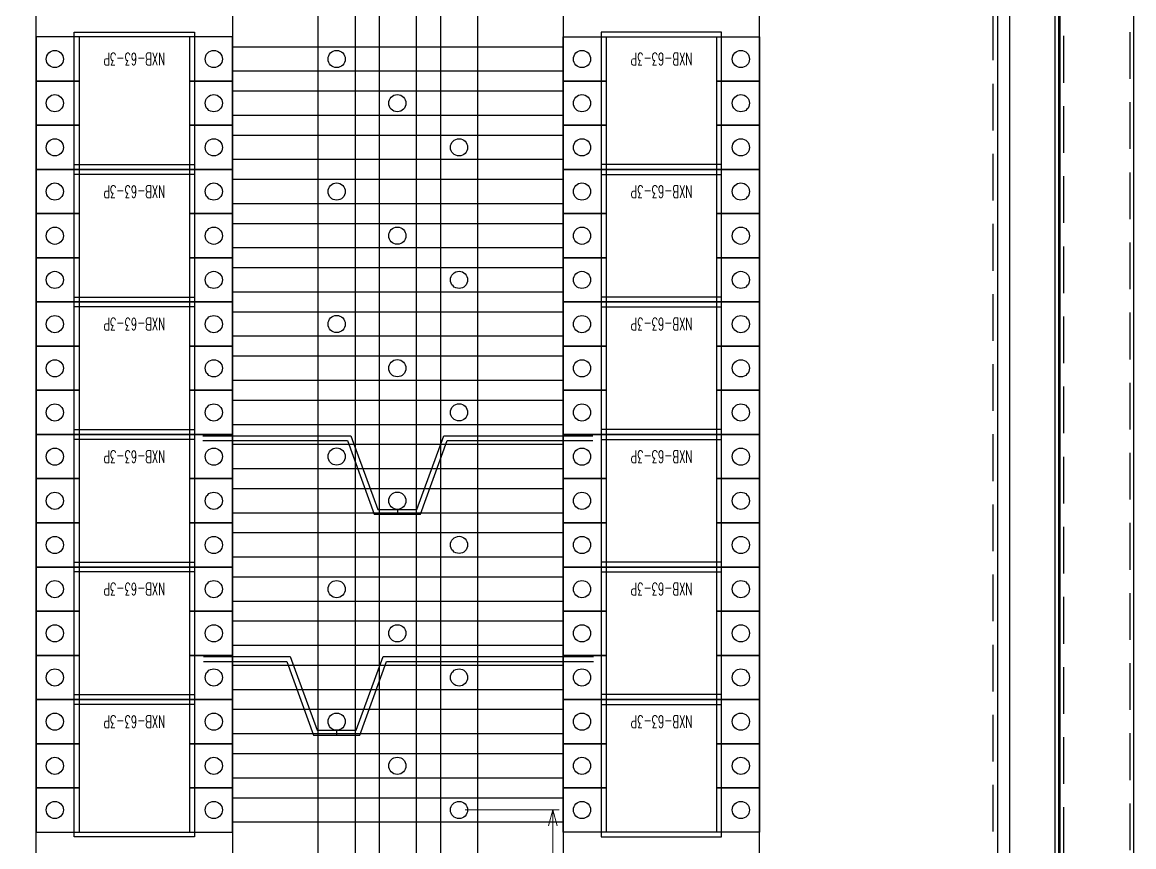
# Model space of a CAD drawing. Header units: millimetres. Extents: x 28713 to 59118, y -54378 to -19615.
# Drawn here: x 37017.1 to 37470.3, y -52156.9 to -51820.9 of the extents above; entities that cross this region are included whole.
import ezdxf
from ezdxf.enums import TextEntityAlignment as Align

# ---------------------------------------------------------------- set-up
doc = ezdxf.new("R2010")
doc.units = ezdxf.units.MM
doc.header["$LTSCALE"] = 3
doc.linetypes.add('HIDDEN', pattern=[9.525, 6.35, -3.175])
for name, color, linetype in [('@.VISIBLE', 7, 'Continuous'), ('equipments', 2, 'Continuous'), ('TEXT', 7, 'Continuous')]:
    doc.layers.add(name, color=color, linetype=linetype)
doc.styles.add('Ann_w01', font='romans.shx', dxfattribs={"width": 0.6, "bigfont": 'chineset.shx'})
doc.dimstyles.new('Dim 01_SC05', dxfattribs={"dimscale": 5, "dimtxt": 2, "dimasz": 1.3, "dimexe": 0.5, "dimexo": 0.5, "dimgap": 0.5, "dimtad": 1, "dimtoh": 1, "dimdec": 1, "dimzin": 12, "dimdsep": 46, "dimtxsty": 'Ann_w01', "dimblk": 'OPEN30', "dimcen": 1.5, "dimclrd": 6, "dimclre": 6, "dimclrt": 3, "dimadec": 1, "dimazin": 3, "dimtm": 1e-09, "dimtfac": 1, "dimtdec": 1, "dimtmove": 0, "dimatfit": 3, "dimldrblk": 'OPEN30', "dimfxl": 1, "dimtolj": 1, "dimlwd": 20, "dimlwe": 20, "dimarcsym": 0})

# ---------------------------------------------------------------- blocks, each defined once
blk = doc.blocks.new('_Open30')
at = {"color": 0, "linetype": 'ByBlock', "lineweight": -2}
for p, q in [((-1, 0.268), (0, 0)), ((0, 0), (-1, -0.268)), ((0, 0), (-1, 0))]:
    blk.add_line(p, q, dxfattribs=at)
blk = doc.blocks.new('*D1243')
at = {"color": 6, "lineweight": 20, "transparency": 16777216}
for p, q in [((37197.68, -52141.93), (37235.95, -52141.93)), ((37233.45, -52148.43), (37233.45, -52181.44)), ((37197.68, -52187.94), (37235.95, -52187.94))]:
    blk.add_line(p, q, dxfattribs=at)
at = {"layer": 'Defpoints', "color": 0, "transparency": 16777216}
for p in [(37195.18, -52141.93), (37195.18, -52187.94), (37233.45, -52187.94)]:
    blk.add_point(p, dxfattribs=at)
at = {"color": 6, "lineweight": 20, "transparency": 16777216, "xscale": 6.5, "yscale": 6.5, "zscale": 6.5}
for p, rotation in [((37233.45, -52141.93), 90), ((37233.45, -52187.94), 270)]:
    blk.add_blockref('_Open30', p, dxfattribs=dict(at, rotation=rotation))
at = {"color": 3, "transparency": 16777216, "insert": (37225.95, -52164.93), "char_height": 10, "attachment_point": 5, "rotation": 90, "style": 'Ann_w01'}
blk.add_mtext('\\A1;46', dxfattribs=at)

msp = doc.modelspace()

# ---------------------------------------------------------------- linework, layer by layer
at = {"color": 1}
msp.add_line((37145.26, -52109.43), (37145.26, -52111.43), dxfattribs=at)
for points in [[(37091.02, -52079.43), (37126.34, -52079.43), (37137.26, -52109.43), (37153.26, -52109.43), (37164.18, -52079.43), (37249.93, -52079.43)], [(37091.02, -52081.43), (37124.94, -52081.43), (37135.86, -52111.43), (37154.66, -52111.43), (37165.58, -52081.43), (37249.93, -52081.43)]]:
    msp.add_lwpolyline(points, dxfattribs=at)
at = {"layer": '@.VISIBLE', "color": 2}
msp.add_line((37170.01, -52019.43), (37170.01, -52021.43), dxfattribs=at)
at = {"layer": '@.VISIBLE'}
for points in [[(36870.26, -52388.43), (37470.26, -52388.43), (37470.26, -51388.43), (36870.26, -51388.43)], [(36900.26, -52358.43), (37440.26, -52358.43), (37440.26, -51418.43), (36900.26, -51418.43)], [(37022.77, -51796.93), (37102.77, -51796.93), (37102.77, -52180.93), (37022.77, -52180.93)], [(37317.68, -51796.93), (37237.68, -51796.93), (37237.68, -52180.93), (37317.68, -52180.93)], [(37087.27, -51824.93), (37087.27, -51882.93), (37038.27, -51882.93), (37038.27, -51824.93)], [(37253.18, -51824.93), (37253.18, -51882.93), (37302.18, -51882.93), (37302.18, -51824.93)], [(37087.27, -51878.93), (37087.27, -51936.93), (37038.27, -51936.93), (37038.27, -51878.93)], [(37253.18, -51878.93), (37253.18, -51936.93), (37302.18, -51936.93), (37302.18, -51878.93)], [(37087.27, -51932.93), (37087.27, -51990.93), (37038.27, -51990.93), (37038.27, -51932.93)], [(37253.18, -51932.93), (37253.18, -51990.93), (37302.18, -51990.93), (37302.18, -51932.93)], [(37087.27, -51986.93), (37087.27, -52044.93), (37038.27, -52044.93), (37038.27, -51986.93)], [(37253.18, -51986.93), (37253.18, -52044.93), (37302.18, -52044.93), (37302.18, -51986.93)], [(37087.27, -52040.93), (37087.27, -52098.93), (37038.27, -52098.93), (37038.27, -52040.93)], [(37253.18, -52040.93), (37253.18, -52098.93), (37302.18, -52098.93), (37302.18, -52040.93)], [(37087.27, -52094.93), (37087.27, -52152.93), (37038.27, -52152.93), (37038.27, -52094.93)], [(37253.18, -52094.93), (37253.18, -52152.93), (37302.18, -52152.93), (37302.18, -52094.93)]]:
    msp.add_lwpolyline(points, close=True, dxfattribs=at)
at = {"layer": '@.VISIBLE', "linetype": 'HIDDEN'}
for points in [[(36871.76, -52386.93), (37468.76, -52386.93), (37468.76, -51389.93), (36871.76, -51389.93)], [(36898.76, -52359.93), (37441.76, -52359.93), (37441.76, -51416.93), (36898.76, -51416.93)]]:
    msp.add_lwpolyline(points, close=True, dxfattribs=at)
at = {"layer": '@.VISIBLE', "color": 6}
for points in [[(36900.76, -52357.93), (37439.76, -52357.93), (37439.76, -51418.93), (36900.76, -51418.93)], [(36902.26, -52356.43), (37438.26, -52356.43), (37438.26, -51420.43), (36902.26, -51420.43)], [(36920.76, -52337.93), (37419.76, -52337.93), (37419.76, -51438.93), (36920.76, -51438.93)]]:
    msp.add_lwpolyline(points, close=True, dxfattribs=at)
at = {"layer": '@.VISIBLE', "color": 151}
msp.add_lwpolyline([(36925.76, -51443.93), (37414.76, -51443.93), (37414.76, -52332.93), (36925.76, -52332.93)], close=True, dxfattribs=at)
at = {"layer": '@.VISIBLE', "color": 151, "linetype": 'HIDDEN'}
msp.add_lwpolyline([(36927.76, -51445.93), (37412.76, -51445.93), (37412.76, -52330.93), (36927.76, -52330.93)], close=True, dxfattribs=at)
at = {"layer": '@.VISIBLE', "color": 1}
for points in [[(37137.76, -51765.93), (37152.76, -51765.93), (37152.76, -52197.94), (37137.76, -52197.94)], [(37102.77, -51830.93), (37237.68, -51830.93), (37237.68, -51840.93), (37102.77, -51840.93)], [(37102.77, -51884.93), (37237.68, -51884.93), (37237.68, -51894.93), (37102.77, -51894.93)], [(37102.77, -51938.93), (37237.68, -51938.93), (37237.68, -51948.93), (37102.77, -51948.93)], [(37102.77, -51992.93), (37237.68, -51992.93), (37237.68, -52002.93), (37102.77, -52002.93)], [(37102.77, -52046.93), (37237.68, -52046.93), (37237.68, -52056.93), (37102.77, -52056.93)], [(37102.77, -52100.93), (37237.68, -52100.93), (37237.68, -52110.93), (37102.77, -52110.93)]]:
    msp.add_lwpolyline(points, close=True, dxfattribs=at)
at = {"layer": '@.VISIBLE', "color": 2}
for points in [[(37162.68, -51765.93), (37177.68, -51765.93), (37177.68, -52197.94), (37162.68, -52197.94)], [(37102.77, -51848.93), (37237.68, -51848.93), (37237.68, -51858.93), (37102.77, -51858.93)], [(37102.77, -51902.93), (37237.68, -51902.93), (37237.68, -51912.93), (37102.77, -51912.93)], [(37102.77, -51956.93), (37237.68, -51956.93), (37237.68, -51966.93), (37102.77, -51966.93)], [(37102.77, -52010.93), (37237.68, -52010.93), (37237.68, -52020.93), (37102.77, -52020.93)], [(37102.77, -52064.93), (37237.68, -52064.93), (37237.68, -52074.93), (37102.77, -52074.93)], [(37102.77, -52118.93), (37237.68, -52118.93), (37237.68, -52128.93), (37102.77, -52128.93)]]:
    msp.add_lwpolyline(points, close=True, dxfattribs=at)
at = {"layer": '@.VISIBLE', "color": 4}
for points in [[(37187.68, -51765.93), (37202.68, -51765.93), (37202.68, -52197.94), (37187.68, -52197.94)], [(37102.77, -51866.93), (37237.68, -51866.93), (37237.68, -51876.93), (37102.77, -51876.93)], [(37102.77, -51920.93), (37237.68, -51920.93), (37237.68, -51930.93), (37102.77, -51930.93)], [(37102.77, -51974.93), (37237.68, -51974.93), (37237.68, -51984.93), (37102.77, -51984.93)], [(37102.77, -52028.93), (37237.68, -52028.93), (37237.68, -52038.93), (37102.77, -52038.93)], [(37102.77, -52082.93), (37237.68, -52082.93), (37237.68, -52092.93), (37102.77, -52092.93)], [(37102.77, -52136.93), (37237.68, -52136.93), (37237.68, -52146.93), (37102.77, -52146.93)]]:
    msp.add_lwpolyline(points, close=True, dxfattribs=at)
at = {"layer": '@.VISIBLE', "color": 2}
for points in [[(37090.77, -51989.43), (37151.09, -51989.43), (37162.01, -52019.43), (37178.01, -52019.43), (37188.93, -51989.43), (37249.68, -51989.43)], [(37090.77, -51991.43), (37149.69, -51991.43), (37160.61, -52021.43), (37179.41, -52021.43), (37190.33, -51991.43), (37249.68, -51991.43)]]:
    msp.add_lwpolyline(points, dxfattribs=at)
at = {"layer": '@.VISIBLE', "color": 1}
for centre in [(37145.26, -51835.93), (37145.26, -51889.93), (37145.26, -51943.93), (37145.26, -51997.93), (37145.26, -52051.93), (37145.26, -52105.93)]:
    msp.add_circle(centre, 3.5, dxfattribs=at)
at = {"layer": '@.VISIBLE', "color": 2}
for centre in [(37170.01, -51853.93), (37170.01, -51907.93), (37170.01, -51961.93), (37170.01, -52015.93), (37170.01, -52069.93), (37170.01, -52123.93)]:
    msp.add_circle(centre, 3.5, dxfattribs=at)
at = {"layer": '@.VISIBLE', "color": 4}
for centre in [(37195.18, -51871.93), (37195.18, -51925.93), (37195.18, -51979.93), (37195.18, -52033.93), (37195.18, -52087.93), (37195.18, -52141.93)]:
    msp.add_circle(centre, 3.5, dxfattribs=at)
at = {"layer": 'equipments', "color": 2}
for p, q in [((37040.27, -51826.93), (37040.27, -51880.93)), ((37085.27, -51826.93), (37085.27, -51880.93)), ((37255.18, -51826.93), (37255.18, -51880.93)), ((37300.18, -51826.93), (37300.18, -51880.93)), ((37040.27, -51880.93), (37040.27, -51934.93)), ((37085.27, -51880.93), (37085.27, -51934.93)), ((37255.18, -51880.93), (37255.18, -51934.93)), ((37300.18, -51880.93), (37300.18, -51934.93)), ((37040.27, -51934.93), (37040.27, -51988.93)), ((37085.27, -51934.93), (37085.27, -51988.93)), ((37255.18, -51934.93), (37255.18, -51988.93)), ((37300.18, -51934.93), (37300.18, -51988.93)), ((37040.27, -51988.93), (37040.27, -52042.93)), ((37085.27, -51988.93), (37085.27, -52042.93)), ((37255.18, -51988.93), (37255.18, -52042.93)), ((37300.18, -51988.93), (37300.18, -52042.93)), ((37040.27, -52042.93), (37040.27, -52096.93)), ((37085.27, -52042.93), (37085.27, -52096.93)), ((37255.18, -52042.93), (37255.18, -52096.93)), ((37300.18, -52042.93), (37300.18, -52096.93)), ((37040.27, -52096.93), (37040.27, -52150.93)), ((37085.27, -52096.93), (37085.27, -52150.93)), ((37255.18, -52096.93), (37255.18, -52150.93)), ((37300.18, -52096.93), (37300.18, -52150.93))]:
    msp.add_line(p, q, dxfattribs=at)
for points in [[(37085.27, -51844.93), (37102.77, -51844.93), (37102.77, -51826.93), (37022.77, -51826.93), (37022.77, -51844.93), (37040.27, -51844.93)], [(37255.18, -51844.93), (37237.68, -51844.93), (37237.68, -51826.93), (37317.68, -51826.93), (37317.68, -51844.93), (37300.18, -51844.93)], [(37040.27, -51844.93), (37022.77, -51844.93), (37022.77, -51862.93), (37040.27, -51862.93)], [(37085.27, -51862.93), (37102.77, -51862.93), (37102.77, -51844.93), (37085.27, -51844.93)], [(37255.18, -51862.93), (37237.68, -51862.93), (37237.68, -51844.93), (37255.18, -51844.93)], [(37300.18, -51844.93), (37317.68, -51844.93), (37317.68, -51862.93), (37300.18, -51862.93)], [(37040.27, -51862.93), (37022.77, -51862.93), (37022.77, -51880.93), (37102.77, -51880.93), (37102.77, -51862.93), (37085.27, -51862.93)], [(37300.18, -51862.93), (37317.68, -51862.93), (37317.68, -51880.93), (37237.68, -51880.93), (37237.68, -51862.93), (37255.18, -51862.93)], [(37085.27, -51898.93), (37102.77, -51898.93), (37102.77, -51880.93), (37022.77, -51880.93), (37022.77, -51898.93), (37040.27, -51898.93)], [(37255.18, -51898.93), (37237.68, -51898.93), (37237.68, -51880.93), (37317.68, -51880.93), (37317.68, -51898.93), (37300.18, -51898.93)], [(37040.27, -51898.93), (37022.77, -51898.93), (37022.77, -51916.93), (37040.27, -51916.93)], [(37085.27, -51916.93), (37102.77, -51916.93), (37102.77, -51898.93), (37085.27, -51898.93)], [(37255.18, -51916.93), (37237.68, -51916.93), (37237.68, -51898.93), (37255.18, -51898.93)], [(37300.18, -51898.93), (37317.68, -51898.93), (37317.68, -51916.93), (37300.18, -51916.93)], [(37040.27, -51916.93), (37022.77, -51916.93), (37022.77, -51934.93), (37102.77, -51934.93), (37102.77, -51916.93), (37085.27, -51916.93)], [(37300.18, -51916.93), (37317.68, -51916.93), (37317.68, -51934.93), (37237.68, -51934.93), (37237.68, -51916.93), (37255.18, -51916.93)], [(37085.27, -51952.93), (37102.77, -51952.93), (37102.77, -51934.93), (37022.77, -51934.93), (37022.77, -51952.93), (37040.27, -51952.93)], [(37255.18, -51952.93), (37237.68, -51952.93), (37237.68, -51934.93), (37317.68, -51934.93), (37317.68, -51952.93), (37300.18, -51952.93)], [(37040.27, -51952.93), (37022.77, -51952.93), (37022.77, -51970.93), (37040.27, -51970.93)], [(37085.27, -51970.93), (37102.77, -51970.93), (37102.77, -51952.93), (37085.27, -51952.93)], [(37255.18, -51970.93), (37237.68, -51970.93), (37237.68, -51952.93), (37255.18, -51952.93)], [(37300.18, -51952.93), (37317.68, -51952.93), (37317.68, -51970.93), (37300.18, -51970.93)], [(37040.27, -51970.93), (37022.77, -51970.93), (37022.77, -51988.93), (37102.77, -51988.93), (37102.77, -51970.93), (37085.27, -51970.93)], [(37300.18, -51970.93), (37317.68, -51970.93), (37317.68, -51988.93), (37237.68, -51988.93), (37237.68, -51970.93), (37255.18, -51970.93)], [(37085.27, -52006.93), (37102.77, -52006.93), (37102.77, -51988.93), (37022.77, -51988.93), (37022.77, -52006.93), (37040.27, -52006.93)], [(37255.18, -52006.93), (37237.68, -52006.93), (37237.68, -51988.93), (37317.68, -51988.93), (37317.68, -52006.93), (37300.18, -52006.93)], [(37040.27, -52006.93), (37022.77, -52006.93), (37022.77, -52024.93), (37040.27, -52024.93)], [(37085.27, -52024.93), (37102.77, -52024.93), (37102.77, -52006.93), (37085.27, -52006.93)], [(37255.18, -52024.93), (37237.68, -52024.93), (37237.68, -52006.93), (37255.18, -52006.93)], [(37300.18, -52006.93), (37317.68, -52006.93), (37317.68, -52024.93), (37300.18, -52024.93)], [(37040.27, -52024.93), (37022.77, -52024.93), (37022.77, -52042.93), (37102.77, -52042.93), (37102.77, -52024.93), (37085.27, -52024.93)], [(37300.18, -52024.93), (37317.68, -52024.93), (37317.68, -52042.93), (37237.68, -52042.93), (37237.68, -52024.93), (37255.18, -52024.93)], [(37085.27, -52060.93), (37102.77, -52060.93), (37102.77, -52042.93), (37022.77, -52042.93), (37022.77, -52060.93), (37040.27, -52060.93)], [(37255.18, -52060.93), (37237.68, -52060.93), (37237.68, -52042.93), (37317.68, -52042.93), (37317.68, -52060.93), (37300.18, -52060.93)], [(37040.27, -52060.93), (37022.77, -52060.93), (37022.77, -52078.93), (37040.27, -52078.93)], [(37085.27, -52078.93), (37102.77, -52078.93), (37102.77, -52060.93), (37085.27, -52060.93)], [(37255.18, -52078.93), (37237.68, -52078.93), (37237.68, -52060.93), (37255.18, -52060.93)], [(37300.18, -52060.93), (37317.68, -52060.93), (37317.68, -52078.93), (37300.18, -52078.93)], [(37040.27, -52078.93), (37022.77, -52078.93), (37022.77, -52096.93), (37102.77, -52096.93), (37102.77, -52078.93), (37085.27, -52078.93)], [(37300.18, -52078.93), (37317.68, -52078.93), (37317.68, -52096.93), (37237.68, -52096.93), (37237.68, -52078.93), (37255.18, -52078.93)], [(37085.27, -52114.93), (37102.77, -52114.93), (37102.77, -52096.93), (37022.77, -52096.93), (37022.77, -52114.93), (37040.27, -52114.93)], [(37255.18, -52114.93), (37237.68, -52114.93), (37237.68, -52096.93), (37317.68, -52096.93), (37317.68, -52114.93), (37300.18, -52114.93)], [(37040.27, -52114.93), (37022.77, -52114.93), (37022.77, -52132.93), (37040.27, -52132.93)], [(37085.27, -52132.93), (37102.77, -52132.93), (37102.77, -52114.93), (37085.27, -52114.93)], [(37255.18, -52132.93), (37237.68, -52132.93), (37237.68, -52114.93), (37255.18, -52114.93)], [(37300.18, -52114.93), (37317.68, -52114.93), (37317.68, -52132.93), (37300.18, -52132.93)], [(37040.27, -52132.93), (37022.77, -52132.93), (37022.77, -52150.93), (37102.77, -52150.93), (37102.77, -52132.93), (37085.27, -52132.93)], [(37300.18, -52132.93), (37317.68, -52132.93), (37317.68, -52150.93), (37237.68, -52150.93), (37237.68, -52132.93), (37255.18, -52132.93)]]:
    msp.add_lwpolyline(points, dxfattribs=at)
for centre in [(37030.37, -51835.94), (37095.17, -51835.94), (37245.28, -51835.94), (37310.08, -51835.94), (37030.37, -51853.94), (37095.17, -51853.94), (37245.28, -51853.94), (37310.08, -51853.94), (37030.37, -51871.94), (37095.17, -51871.94), (37245.28, -51871.94), (37310.08, -51871.94), (37030.37, -51889.94), (37095.17, -51889.94), (37245.28, -51889.94), (37310.08, -51889.94), (37030.37, -51907.94), (37095.17, -51907.94), (37245.28, -51907.94), (37310.08, -51907.94), (37030.37, -51925.94), (37095.17, -51925.94), (37245.28, -51925.94), (37310.08, -51925.94), (37030.37, -51943.94), (37095.17, -51943.94), (37245.28, -51943.94), (37310.08, -51943.94), (37030.37, -51961.94), (37095.17, -51961.94), (37245.28, -51961.94), (37310.08, -51961.94), (37030.37, -51979.94), (37095.17, -51979.94), (37245.28, -51979.94), (37310.08, -51979.94), (37030.37, -51997.94), (37095.17, -51997.94), (37245.28, -51997.94), (37310.08, -51997.94), (37030.37, -52015.94), (37095.17, -52015.94), (37245.28, -52015.94), (37310.08, -52015.94), (37030.37, -52033.94), (37095.17, -52033.94), (37245.28, -52033.94), (37310.08, -52033.94), (37030.37, -52051.94), (37095.17, -52051.94), (37245.28, -52051.94), (37310.08, -52051.94), (37030.37, -52069.94), (37095.17, -52069.94), (37245.28, -52069.94), (37310.08, -52069.94), (37030.37, -52087.94), (37095.17, -52087.94), (37245.28, -52087.94), (37310.08, -52087.94), (37030.37, -52105.94), (37095.17, -52105.94), (37245.28, -52105.94), (37310.08, -52105.94), (37030.37, -52123.94), (37095.17, -52123.94), (37245.28, -52123.94), (37310.08, -52123.94), (37030.37, -52141.94), (37095.17, -52141.94), (37245.28, -52141.94), (37310.08, -52141.94)]:
    msp.add_circle(centre, 3.5, dxfattribs=at)

# ---------------------------------------------------------------- texts
at = {"layer": 'TEXT', "style": 'Ann_w01', "width": 0.6}
for p in [(37062.77, -51835.93), (37277.68, -51835.93), (37062.77, -51889.93), (37277.68, -51889.93), (37062.77, -51943.93), (37277.68, -51943.93), (37062.77, -51997.93), (37277.68, -51997.93), (37062.77, -52051.93), (37277.68, -52051.93), (37062.77, -52105.93), (37277.68, -52105.93)]:
    msp.add_text('NXB-63-3P', height=5, rotation=180, dxfattribs=at).set_placement(p, align=Align.MIDDLE_CENTER)

# ---------------------------------------------------------------- dimensions: what is measured, and where the dimension line sits
dim = msp.add_linear_dim(base=(37233.45, -52187.94), p1=(37195.18, -52141.93), p2=(37195.18, -52187.94), angle=90, dimstyle='Dim 01_SC05')
dim.commit()
dim.dimension.update_dxf_attribs({"geometry": '*D1243', "text_midpoint": (37225.95, -52164.93)})

doc.saveas('drawing.dxf')
